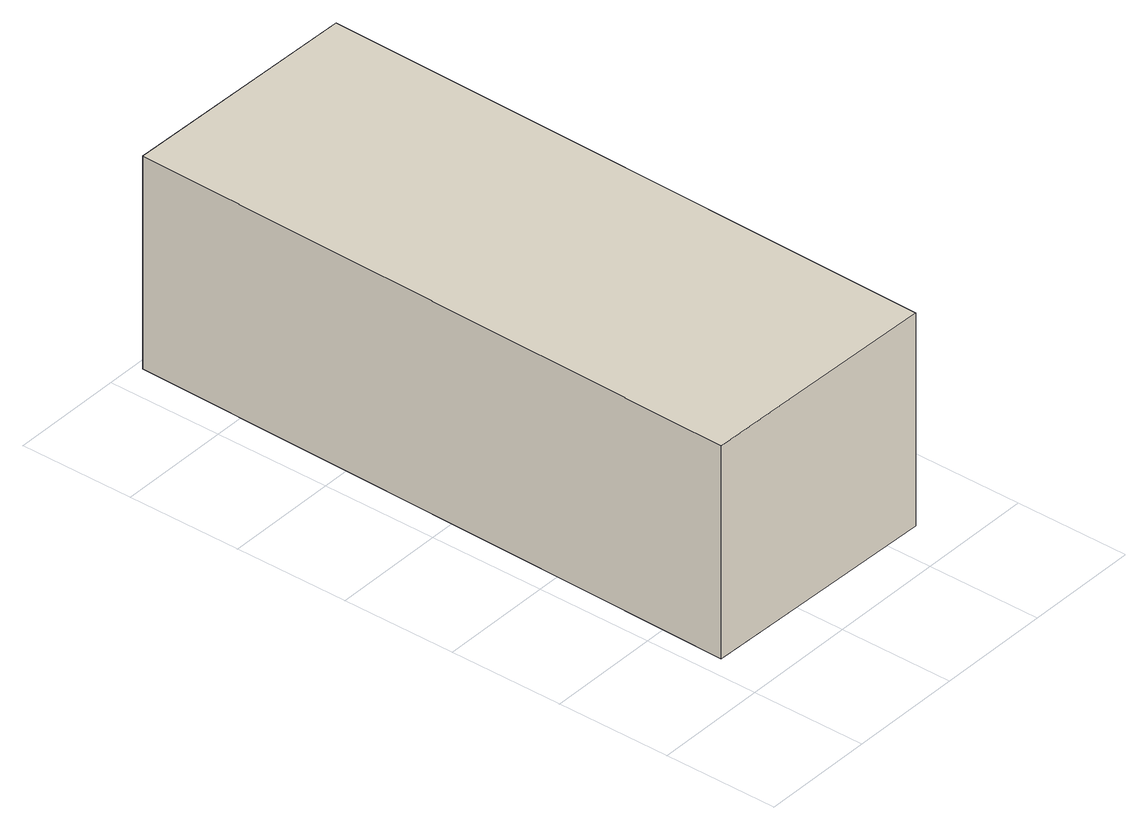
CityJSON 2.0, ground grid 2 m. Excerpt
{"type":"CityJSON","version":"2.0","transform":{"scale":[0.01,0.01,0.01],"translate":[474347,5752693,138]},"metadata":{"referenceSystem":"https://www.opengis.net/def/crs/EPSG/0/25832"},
"CityObjects":{
"building1":{"type":"Building","attributes":{"Gemeindeschluessel":"05754036","BezugspunktDach":"2000","function":"31001_2463","measuredHeight":4.24},"address":[{"country":"Germany","locality":"Schloß Holte-Stukenbrock","thoroughfareNumber":"162","thoroughfareName":"Oerlinghauser Straße"}],"geometry":[{"type":"Solid","lod":"1","boundaries":[[[[0,1,2,3]],[[4,5,6,7]],[[4,7,3,2]],[[5,4,2,1]],[[6,5,1,0]],[[7,6,0,3]]]]}]}
},
"vertices":[
[56,1186,428],[34,90,428],[464,79,428],[485,1177,428],[464,79,48],[34,90,48],[56,1186,48],[485,1177,48]
]}
